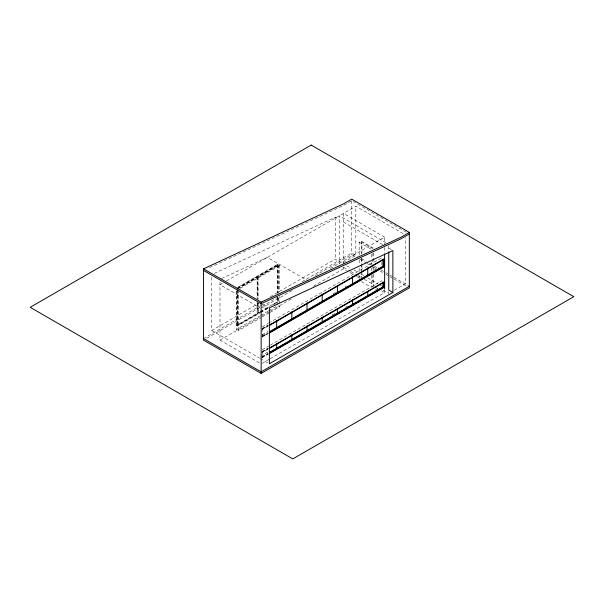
<?xml version="1.0" encoding="UTF-8"?>
<svg xmlns="http://www.w3.org/2000/svg" width="604" height="604" viewBox="0 0 604 604"><rect width="100%" height="100%" fill="white"/><g stroke="black" fill="none" stroke-linecap="round" stroke-linejoin="round"><path stroke-width="0.45" stroke-dasharray="3.02 2.27" d="M406.092 232.117L351.709 200.717L343.472 205.473L207.784 268.455M222.431 283.276L219.984 284.695L259.531 307.527M226.477 280.943L355.824 206.266L403.6 233.846M238.142 287.119L277.689 264.288L279.75 265.473L279.75 291.777M236.874 288.251L277.349 264.877L278.036 265.277L278.036 292.917M237.213 288.448L278.376 264.68L278.376 292.917M237.553 288.644L278.036 265.277M237.901 288.84L257.455 277.553L257.108 277.357L257.108 298.625M257.108 276.564L258.142 277.161L277.689 265.866L277.349 265.669M240.203 288.304L279.75 265.473M359.161 255.243L359.161 242.257L361.222 241.072L373.566 248.199M211.747 277.372L211.747 330.501L258.867 303.291M270.245 296.723L335.243 259.199L339.357 261.577M203.518 338.565L259.697 306.122M260.513 305.654L264.582 303.306M302.038 281.683L351.709 253.008L357.387 256.285M206.772 338.263L261.328 306.772M262.144 306.303L277.613 297.364M315.062 275.741L351.709 254.586L355.764 256.934M261.955 307.987L292.162 290.547M330.199 268.584L384.635 237.161L384.635 245.005M343.276 262.627L355.824 255.379L355.824 206.266M236.874 291.015L236.874 325.103L259.539 312.019M260.241 311.611L277.349 301.736L277.349 297.108M259.931 312.185L236.526 325.699L237.213 326.092L259.811 313.046M260.581 311.807L268.002 307.527M271.989 305.224L277.689 301.932L277.349 301.736M236.874 325.103L237.553 325.496L259.418 312.88M260.226 312.411L268.319 307.738M273.989 304.469L278.036 302.128L278.036 297.523M260.618 312.578L267.882 308.387M236.526 290.871L236.526 329.391L259.931 315.877M260.739 315.409L268.002 311.211M268.81 310.75L277.689 305.624L279.75 306.809L279.75 296.473M219.984 282.015L219.984 340.15L261.419 316.224M262.227 315.756L269.543 311.536M270.35 311.068L291.475 298.867M313.416 286.205L343.472 268.848L346.696 270.713M236.526 329.391L238.588 330.577L261.185 317.53M261.993 317.062L269.256 312.872M270.063 312.404L279.75 306.809M262.212 326.855L267.912 323.563M268.727 323.095L381.894 257.757M261.962 328.584L267.655 325.292M262.287 328.795L267.882 325.564M261.834 329.452L268.342 325.692M267.768 326.424L262.174 329.648L262.174 336.783L267.768 333.551M262.212 334.775L267.912 331.483M333.046 293.884L335.484 292.472M345.254 286.832L346.885 285.888M373.755 270.381L378.64 267.557M262.287 335.922L267.882 332.691M261.962 336.511L267.655 333.219M261.834 337.372L268.342 333.612M262.212 349.829L269.543 345.594M270.358 345.126L381.894 280.732M372.2 287.013L373.566 286.228L373.566 274.171M261.962 351.558L267.655 348.266M262.287 351.77L267.882 348.538M261.834 352.426L268.342 348.667M267.768 349.391L262.174 352.623L262.174 357.379L267.768 354.148M260.588 356.315L267.912 352.079M332.23 314.948L335.484 313.068M345.254 307.428L347.7 306.017M375.378 290.041L378.64 288.161M262.287 356.519L267.882 353.287M261.962 357.107L267.655 353.816M261.834 357.968L268.342 354.208M261.955 363.442L269.271 359.221M270.079 358.753L384.635 292.615L384.635 288.855M394.246 290.237L405.216 283.903L405.216 237.561M214.299 273.393L335.243 217.259L339.357 219.637M221.668 278.55L267.33 257.357L308.493 281.124M384.635 237.161L343.472 213.393L343.472 263.956M386.009 242.702L339.357 215.771L339.357 264.061M343.472 222.015L384.635 245.783M388.757 248.153L391.498 249.739M359.161 242.257L371.513 249.384L372.879 248.591L361.909 242.257L361.909 253.514M361.449 258.625L366.318 261.441M369.565 263.314L371.188 264.25M374.435 266.13L377.681 268.002M380.928 269.875L384.982 272.215M385.797 272.683L389.044 274.563M389.852 275.031L393.098 276.904M393.914 277.372L409.338 286.281M359.825 259.275L366.318 263.027M367.126 263.495L369.565 264.899M373.619 267.24L376.058 268.652M380.112 270.992L384.982 273.801M385.797 274.269L389.044 276.149M389.852 276.617L393.098 278.489M393.914 278.957L406.092 285.986M346.704 265.82L350.735 268.146M353.967 270.011L357.998 272.344M361.23 274.208L363.653 275.605M367.685 277.931L378.179 283.993M378.987 284.454L382.219 286.319M343.472 267.262L349.927 270.992M350.735 271.46L357.198 275.19M357.998 275.651L361.23 277.515M364.31 279.29L374.948 285.435M383.027 290.101L388.757 293.408L388.757 291.755M349.927 272.578L355.575 275.832M356.383 276.3L361.222 279.093L361.222 273.771M375.937 287.595L377.523 288.508M381.471 290.788L384.635 292.615M361.479 281.623L371.513 287.413M263.389 304.393L268.629 307.421M257.795 313.816L257.108 313.416L257.108 302.325M237.553 324.71L237.901 324.907L237.901 292.54M211.747 330.501L259.637 358.149M260.452 358.617L267.753 362.83M219.984 340.15L259.531 362.981M388.757 245.836L388.757 250.954M384.635 247.497L384.635 253.235M381.894 262.159L381.894 264.801M373.566 252.834L373.566 263.148M373.566 266.885L373.566 270.622M372.879 253.287L372.879 257.976M372.879 258.912L372.879 264.544M372.879 265.481L372.879 271.113M372.879 274.865L372.879 284.242M371.513 254.027L371.513 258.663M371.513 262.37L371.513 264.227M371.513 267.934L371.513 270.72M371.513 275.356L371.513 286.485M361.909 258.202L361.909 263.835M361.909 264.771L361.909 270.403M361.909 271.339L361.909 276.972M361.222 241.072L361.222 254.05M361.222 258.693L361.222 270.751M359.161 259.879L359.161 264.514M359.161 268.229L359.161 271.936M359.161 275.643L359.161 278.429M351.709 200.717L351.709 254.586M343.472 266.968L343.472 268.848M335.243 217.259L335.243 259.199M278.376 297.621L278.376 302.325M277.689 264.288L277.689 293.408M277.689 297.168L277.689 304.68M277.349 264.877L277.349 292.517M258.142 277.161L258.142 299.35M258.142 303.049L258.142 313.219L257.795 303.774M257.795 276.957L257.795 299.154M257.455 276.76L257.455 297.953M257.455 302.521L257.455 313.619M238.588 290.177L238.588 330.577M237.553 289.565L237.553 325.496M237.213 289.392L237.213 326.092"/><path stroke-width="0.91" d="M409.338 232.404L401.101 237.161L261.147 302.121L203.518 268.848L203.518 340.15L261.147 373.415L409.338 287.859L409.338 232.404L351.709 199.131L343.472 203.888L203.518 268.848M409.338 233.99L401.101 238.746L261.147 303.706L203.518 270.433M269.158 325.224L383.948 258.942L383.948 266.87L269.158 333.144M269.361 325.496L383.608 259.539L383.608 266.674L269.361 332.63M269.475 331.77L382.921 266.273L383.608 266.674M270.101 331.807L275.802 328.516M277.425 327.579L283.125 324.288M284.756 323.344L287.194 321.94M288.825 320.996L290.456 320.06M292.079 319.116L294.526 317.704M296.156 316.768L297.78 315.824M299.41 314.888L301.849 313.476M303.48 312.532L305.918 311.128M307.549 310.184L309.18 309.248M310.803 308.304L316.504 305.012M318.134 304.076L345.813 288.093M347.443 287.157L352.328 284.333M354.767 282.921L360.467 279.629M362.098 278.693L364.537 277.281M366.167 276.345L367.798 275.401M369.422 274.465L375.122 271.173M376.753 270.23L382.453 266.945M269.158 348.198L383.948 281.917L383.948 287.466L269.158 353.74M269.361 348.47L383.608 282.513L383.608 287.27L269.361 353.227M269.475 352.366L382.921 286.87L383.608 287.27M270.101 352.404L271.732 351.468M273.355 350.524L275.802 349.112M277.425 348.176L279.056 347.232M280.686 346.296L283.125 344.884M284.756 343.94L287.194 342.536M288.825 341.592L290.456 340.656M292.079 339.712L297.78 336.42M299.41 335.484L327.089 319.501M328.719 318.565L334.42 315.273M336.043 314.329L341.743 311.045M343.374 310.101L345.813 308.689M347.443 307.753L349.074 306.809M350.697 305.873L356.398 302.581M358.029 301.638L382.453 287.542M392.872 292.472L269.376 363.767L269.376 307.851L392.872 250.532L392.872 292.472L388.757 290.094L388.757 251.883M409.338 286.281L261.147 371.837L203.518 338.565M368.432 268.304L367.745 267.904L367.745 275.039L368.432 275.432M353.249 284.197L352.562 283.804L352.562 276.67M368.432 296.028L367.745 295.635L367.745 291.672M338.074 285.828L337.387 285.435L337.387 292.562L338.074 292.963M353.249 304.793L352.562 304.401L352.562 299.644M338.074 308.803L337.387 308.41L337.387 313.159L338.074 313.559M322.891 301.728L322.204 301.328L322.204 294.201M307.028 302.959L307.715 303.359M307.715 310.486L307.028 310.094L307.028 303.857M322.891 322.325L322.204 321.924L322.204 317.175M307.028 325.933L307.715 326.334M292.532 319.252L291.845 318.859L291.845 311.724M307.715 331.083L307.028 330.69L307.028 326.726M276.67 320.49L277.357 320.883M277.357 328.017L276.67 327.617L276.67 321.381M292.532 339.848L291.845 339.456L291.845 334.699M276.67 343.465L277.357 343.857M277.357 348.614L276.67 348.214L276.67 344.257M384.635 254.08L384.635 288.855M382.921 259.146L382.921 266.273M382.921 282.121L382.921 286.87M261.147 302.121L261.147 373.415M311.203 145.081L30.2 307.315L292.797 458.919L573.8 296.685L311.203 145.081"/></g></svg>
